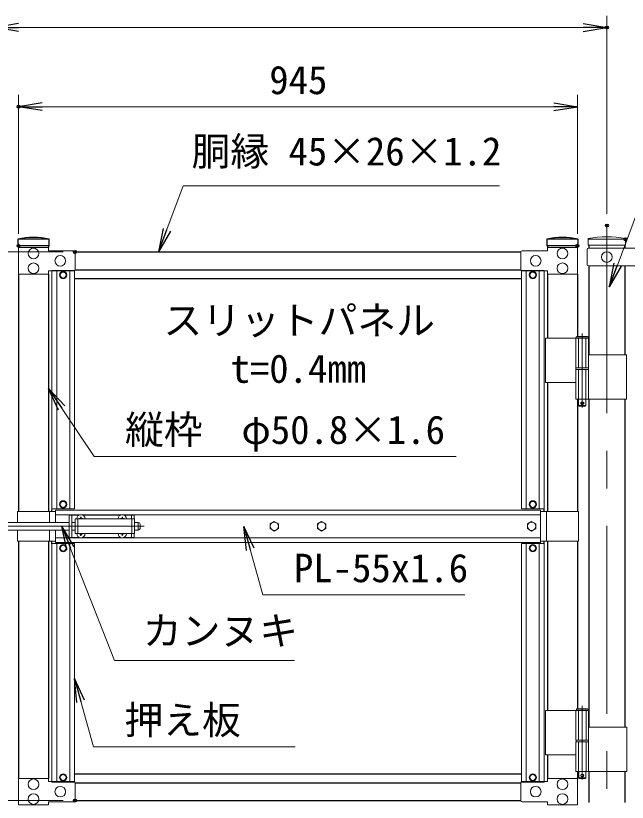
# Model space of a CAD drawing. Units: millimetres, scale not verified. Extents: x -4199 to 4201, y -2969 to 2971.
# Drawn here: x -2867 to -1833, y -118 to 1212 of the extents above; entities that cross this region are included whole.
import ezdxf
from ezdxf.enums import TextEntityAlignment as Align

# ---------------------------------------------------------------- set-up
doc = ezdxf.new("R2010")
doc.units = ezdxf.units.MM
doc.header["$LTSCALE"] = 10
doc.header["$PDMODE"] = 32
doc.header["$PDSIZE"] = 5
doc.linetypes.add('DASHED', pattern=[7.5, 6, -1.5])
doc.linetypes.add('USER1', pattern=[50.8, 31.75, -6.35, 6.35, -6.35])
for name, color, linetype, lineweight in [('0-0_D-STR1', 1, 'Continuous', 25), ('0-1_D-STR3', 3, 'Continuous', 13), ('0-2_D-BMK', 2, 'USER1', 13), ('0-3_D-STR-DIM', 7, 'Continuous', 13), ('0-6_D-STR-TXT', 7, 'Continuous', 13)]:
    doc.layers.add(name, color=color, linetype=linetype, lineweight=lineweight)
doc.layers.add('0-4_0', color=7, linetype='Continuous')
doc.layers.add('0-5_Defpoints', color=8, linetype='Continuous')
doc.styles.add('ＭＳ ゴシック', font='')
doc.styles.get('ＭＳ ゴシック').set_extended_font_data('MS Gothic')

# ---------------------------------------------------------------- blocks, each defined once
blk = doc.blocks.new('_Open')
at = {"layer": '0-4_0'}
blk.add_line((-10, 1.667), (0, 0), dxfattribs=at)
blk.add_lwpolyline([(-10, -1.667), (0, 0), (-10, 0)], dxfattribs=at)

msp = doc.modelspace()

# ---------------------------------------------------------------- linework, layer by layer
at = {"layer": '0-0_D-STR1'}
for p, q in [((-2810.24, 834.25), (-2863.44, 834.25)), ((-2863.44, 834.25), (-2863.44, 823.25)), ((-2810.24, 823.25), (-2810.24, 834.25)), ((-1916.04, 834.25), (-1969.24, 834.25)), ((-1969.24, 834.25), (-1969.24, 823.25)), ((-1916.04, 823.25), (-1916.04, 834.25)), ((-2810.24, 823.25), (-2863.44, 823.25)), ((-2862.24, 823.25), (-2862.24, 820.25)), ((-2811.44, 823.25), (-2811.44, 820.25)), ((-2766.96, 812.75), (-2012.52, 812.75)), ((-1916.04, 823.25), (-1969.24, 823.25)), ((-1968.04, 823.25), (-1968.04, 820.25)), ((-1917.24, 823.25), (-1917.24, 820.25)), ((-1897.74, 824.45), (-1897.74, 819.24)), ((-1837.24, 824.45), (-1837.24, 819.24)), ((-1897.74, 789.24), (-1897.74, 639.04)), ((-1837.24, 789.24), (-1837.24, 639.04)), ((-2862.24, 775.25), (-2862.24, 374)), ((-2811.44, 775.25), (-2811.44, 374)), ((-2805.74, 780.75), (-2805.74, 780.5)), ((-2766.96, 782.75), (-2012.52, 782.75)), ((-1973.74, 780.75), (-1973.74, 780.5)), ((-1968.04, 775.25), (-1968.04, 667.04)), ((-1917.24, 775.25), (-1917.24, 670.04)), ((-2767.74, 767.75), (-2011.74, 767.75)), ((-1968.04, 592.04), (-1968.04, 374)), ((-1917.24, 564.04), (-1917.24, 374)), ((-1897.74, 564.04), (-1897.74, 9.54)), ((-1837.24, 564.04), (-1837.24, 9.54)), ((-2805.74, 374), (-2805.74, 377.24)), ((-1973.74, 374), (-1973.74, 378.75)), ((-2862.24, 324), (-2862.24, -77.25)), ((-2811.44, 324), (-2811.44, -77.25)), ((-2805.74, 319.25), (-2805.74, 324)), ((-1973.74, 319.25), (-1973.74, 324)), ((-1968.04, 324), (-1968.04, 37.54)), ((-1917.24, 324), (-1917.24, 40.54)), ((-1968.04, -37.46), (-1968.04, -77.25)), ((-1917.24, -65.46), (-1917.24, -78.36)), ((-1897.74, -65.46), (-1897.74, -118.26)), ((-1837.24, -65.46), (-1837.24, -118.26)), ((-2767.74, -69.75), (-2011.74, -69.75)), ((-2766.96, -84.75), (-2012.52, -84.75)), ((-2766.96, -114.75), (-2012.52, -114.75))]:
    msp.add_line(p, q, dxfattribs=at)
for centre in [(-2836.84, 717.82), (-1942.64, 717.82)]:
    msp.add_arc(centre, 119.43, 77.13052, 102.86948, dxfattribs=at)
at = {"layer": '0-1_D-STR3'}
for p, q in [((-1898.94, 824.45), (-1898.94, 835.33)), ((-1837.24, 834.24), (-1897.74, 834.24)), ((-1836.04, 824.45), (-1836.04, 835.33)), ((-2766.69, 812.75), (-2766.69, 782.75)), ((-2012.79, 812.75), (-2012.79, 782.75)), ((-1900.82, 817.24), (-1900.82, 791.24)), ((-1836.04, 824.45), (-1898.94, 824.45)), ((-1794.49, 819.24), (-1898.82, 819.24)), ((-1794.49, 789.24), (-1898.82, 789.24)), ((-2805.74, 781.5), (-2805.74, 378.25)), ((-2767.74, 781.5), (-2805.74, 781.5)), ((-2805.74, 781.5), (-2805.74, 378.25)), ((-2797.74, 781.5), (-2797.74, 378.25)), ((-2797.74, 781.5), (-2797.74, 378.25)), ((-2775.74, 781.5), (-2775.74, 378.25)), ((-2775.74, 781.5), (-2775.74, 378.25)), ((-2767.74, 781.5), (-2767.74, 378.25)), ((-2767.74, 781.5), (-2767.74, 378.25)), ((-2011.74, 781.5), (-2011.74, 378.25)), ((-2011.74, 781.5), (-1973.74, 781.5)), ((-2011.74, 781.5), (-2011.74, 378.25)), ((-2003.74, 781.5), (-2003.74, 378.25)), ((-2003.74, 781.5), (-2003.74, 378.25)), ((-1981.74, 781.5), (-1981.74, 378.25)), ((-1981.74, 781.5), (-1981.74, 378.25)), ((-1973.74, 781.5), (-1973.74, 378.25)), ((-1973.74, 781.5), (-1973.74, 378.25)), ((-1971.19, 667.04), (-1971.19, 592.04)), ((-1971.19, 667.04), (-1898.42, 667.04)), ((-1920.02, 667.04), (-1920.02, 617.04)), ((-1899.22, 669.04), (-1919.22, 669.04)), ((-1918.22, 670.04), (-1900.22, 670.04)), ((-1899.22, 669.04), (-1900.22, 670.04)), ((-1899.22, 669.04), (-1899.22, 667.04)), ((-1898.42, 667.04), (-1898.42, 617.04)), ((-1898.42, 639.04), (-1834.19, 639.04)), ((-1834.19, 639.04), (-1834.19, 564.04)), ((-1920.02, 617.04), (-1898.42, 617.04)), ((-1920.02, 614.04), (-1898.42, 614.04)), ((-1920.02, 614.04), (-1920.02, 564.04)), ((-1919.72, 617.04), (-1919.72, 614.04)), ((-1919.72, 614.04), (-1898.72, 614.04)), ((-1898.72, 617.04), (-1898.72, 614.04)), ((-1898.42, 614.04), (-1898.42, 564.04)), ((-1971.19, 592.04), (-1920.24, 592.04)), ((-1920.02, 564.04), (-1834.19, 564.04)), ((-1915.22, 564.04), (-1915.22, 553.04)), ((-1914.22, 552.04), (-1915.22, 553.04)), ((-1914.22, 552.04), (-1904.22, 552.04)), ((-1904.22, 552.04), (-1903.22, 553.04)), ((-2863.84, 374), (-2863.84, 355.5)), ((-2863.84, 374), (-2799.74, 374)), ((-2809.84, 374), (-2809.84, 355.5)), ((-2767.74, 378.25), (-2805.74, 378.25)), ((-2799.74, 376.5), (-1979.74, 376.5)), ((-2799.74, 355.5), (-2799.74, 376.5)), ((-2011.74, 378.25), (-1973.74, 378.25)), ((-1979.74, 321.5), (-1979.74, 376.5)), ((-1915.64, 374), (-1979.74, 374)), ((-1969.64, 374), (-1969.64, 324)), ((-1915.64, 374), (-1915.64, 324)), ((-2799.74, 368.5), (-1979.74, 368.5)), ((-2776.84, 368), (-2776.84, 330)), ((-2776.84, 368), (-2759.44, 368)), ((-2772.34, 368), (-2772.34, 330)), ((-2766.34, 361.5), (-2766.34, 336.5)), ((-2766.34, 361.5), (-2666.34, 361.5)), ((-2758.69, 361.92), (-2759.99, 361.9)), ((-2759.99, 361.9), (-2759.99, 361.5)), ((-2757.24, 364.65), (-2757.26, 363.35)), ((-2757.24, 364.65), (-2756.45, 364.65)), ((-2756.45, 364.65), (-2756.42, 363.35)), ((-2754.24, 368), (-2689.44, 368)), ((-2688.69, 361.92), (-2689.99, 361.9)), ((-2689.99, 361.9), (-2689.99, 361.5)), ((-2687.24, 364.65), (-2687.26, 363.35)), ((-2687.24, 364.65), (-2686.45, 364.65)), ((-2686.45, 364.65), (-2686.42, 363.35)), ((-2684.99, 361.92), (-2683.69, 361.9)), ((-2684.24, 368), (-2666.84, 368)), ((-2683.69, 361.9), (-2683.69, 361.5)), ((-2671.34, 368), (-2671.34, 361.5)), ((-2666.84, 368), (-2666.84, 361.5)), ((-2666.34, 361.5), (-2666.34, 336.5)), ((-2900.19, 355.5), (-2776.84, 355.5)), ((-2772.34, 355.5), (-2766.34, 355.5)), ((-2666.34, 355.5), (-2659.84, 355.5)), ((-2659.84, 355.5), (-2659.84, 342.5)), ((-2656.84, 352.5), (-2656.84, 345.5)), ((-2900.19, 342.5), (-2776.84, 342.5)), ((-2863.84, 342.5), (-2863.84, 324)), ((-2809.84, 342.5), (-2809.84, 324)), ((-2799.74, 321.5), (-2799.74, 342.5)), ((-2772.34, 342.5), (-2766.34, 342.5)), ((-2766.34, 336.5), (-2666.34, 336.5)), ((-2759.99, 336.11), (-2759.99, 336.5)), ((-2758.69, 336.08), (-2759.99, 336.11)), ((-2757.24, 333.35), (-2757.26, 334.65)), ((-2757.24, 333.35), (-2756.45, 333.35)), ((-2756.45, 333.35), (-2756.42, 334.65)), ((-2754.99, 336.08), (-2753.69, 336.11)), ((-2753.69, 336.11), (-2753.69, 336.5)), ((-2689.99, 336.11), (-2689.99, 336.5)), ((-2688.69, 336.08), (-2689.99, 336.11)), ((-2687.24, 333.35), (-2687.26, 334.65)), ((-2687.24, 333.35), (-2686.45, 333.35)), ((-2686.45, 333.35), (-2686.42, 334.65)), ((-2684.99, 336.08), (-2683.69, 336.11)), ((-2683.69, 336.11), (-2683.69, 336.5)), ((-2671.34, 336.5), (-2671.34, 330)), ((-2666.84, 336.5), (-2666.84, 330)), ((-2666.34, 342.5), (-2659.84, 342.5)), ((-2863.84, 324), (-2799.74, 324)), ((-2805.74, -83.5), (-2805.74, 319.75)), ((-2805.74, -83.5), (-2805.74, 319.75)), ((-2767.74, 319.75), (-2805.74, 319.75)), ((-2799.74, 329.5), (-1979.74, 329.5)), ((-2799.74, 321.5), (-1979.74, 321.5)), ((-2797.74, -83.5), (-2797.74, 319.75)), ((-2797.74, -83.5), (-2797.74, 319.75)), ((-2776.84, 330), (-2759.44, 330)), ((-2775.74, -83.5), (-2775.74, 319.75)), ((-2775.74, -83.5), (-2775.74, 319.75)), ((-2767.74, -83.5), (-2767.74, 319.75)), ((-2767.74, -83.5), (-2767.74, 319.75)), ((-2754.24, 330), (-2689.44, 330)), ((-2684.24, 330), (-2666.84, 330)), ((-2011.74, -83.5), (-2011.74, 319.75)), ((-2011.74, -83.5), (-2011.74, 319.75)), ((-2011.74, 319.75), (-1973.74, 319.75)), ((-2003.74, -83.5), (-2003.74, 319.75)), ((-2003.74, -83.5), (-2003.74, 319.75)), ((-1981.74, -83.5), (-1981.74, 319.75)), ((-1981.74, -83.5), (-1981.74, 319.75)), ((-1915.64, 324), (-1979.74, 324)), ((-1973.74, -83.5), (-1973.74, 319.75)), ((-1973.74, -83.5), (-1973.74, 319.75)), ((-1918.08, 40.54), (-1900.08, 40.54)), ((-1899.08, 39.54), (-1900.08, 40.54)), ((-1971.19, 37.54), (-1898.28, 37.54)), ((-1971.19, 37.54), (-1971.19, -37.46)), ((-1919.88, 37.54), (-1919.88, -12.46)), ((-1899.08, 39.54), (-1919.08, 39.54)), ((-1899.08, 39.54), (-1899.08, 37.54)), ((-1898.28, 37.54), (-1898.28, -12.46)), ((-1898.28, 9.54), (-1833.94, 9.54)), ((-1833.94, 9.54), (-1833.94, -65.46)), ((-1919.88, -12.46), (-1898.28, -12.46)), ((-1919.58, -12.46), (-1919.58, -15.46)), ((-1898.58, -12.46), (-1898.58, -15.46)), ((-1919.88, -15.46), (-1898.28, -15.46)), ((-1919.88, -15.46), (-1919.88, -65.46)), ((-1919.58, -15.46), (-1898.58, -15.46)), ((-1898.28, -15.46), (-1898.28, -65.46)), ((-1971.19, -37.46), (-1919.99, -37.46)), ((-1919.88, -65.46), (-1833.94, -65.46)), ((-1915.08, -65.46), (-1915.08, -76.46)), ((-1914.08, -77.46), (-1915.08, -76.46)), ((-1914.08, -77.46), (-1904.08, -77.46)), ((-1904.08, -77.46), (-1903.08, -76.46)), ((-2767.74, -83.5), (-2805.74, -83.5)), ((-2766.69, -114.75), (-2766.69, -84.75)), ((-2012.79, -114.75), (-2012.79, -84.75)), ((-2011.74, -83.5), (-1973.74, -83.5))]:
    msp.add_line(p, q, dxfattribs=at)
at = {"layer": '0-1_D-STR3', "linetype": 'DASHED'}
for p, q in [((-1915.52, 667.04), (-1915.52, 617.04)), ((-1902.92, 667.04), (-1902.92, 617.04)), ((-1915.52, 614.04), (-1915.52, 564.04)), ((-1902.92, 614.04), (-1902.92, 564.04)), ((-2761.84, 361.5), (-2761.84, 336.5)), ((-2670.84, 361.5), (-2670.84, 336.5)), ((-1915.38, 37.54), (-1915.38, -12.46)), ((-1902.78, 37.54), (-1902.78, -12.46)), ((-1915.38, -15.46), (-1915.38, -65.46)), ((-1902.78, -15.46), (-1902.78, -65.46))]:
    msp.add_line(p, q, dxfattribs=at)
at = {"layer": '0-1_D-STR3'}
for points in [[(-2811.44, 775.25), (-2862.24, 775.25), (-2862.24, 820.25), (-2811.44, 820.25), (-2811.44, 814.75), (-2768.69, 814.75)], [(-1968.04, 775.25), (-1917.24, 775.25), (-1917.24, 820.25), (-1968.04, 820.25), (-1968.04, 814.75), (-2010.79, 814.75)], [(-2811.44, 775.25), (-2811.44, 780.75), (-2768.69, 780.75)], [(-1968.04, 775.25), (-1968.04, 780.75), (-2010.79, 780.75)], [(-1918.22, 670.04), (-1919.22, 669.04), (-1919.22, 667.04)], [(-1903.22, 564.04), (-1903.22, 553.04), (-1915.22, 553.04)], [(-2754.99, 361.92), (-2753.69, 361.9), (-2753.69, 361.5)], [(-1918.08, 40.54), (-1919.08, 39.54), (-1919.08, 37.54)], [(-1903.08, -65.46), (-1903.08, -76.46), (-1915.08, -76.46)], [(-2811.44, -77.25), (-2862.24, -77.25), (-2862.24, -122.25), (-2811.44, -122.25), (-2811.44, -116.75), (-2768.69, -116.75)], [(-2811.44, -77.25), (-2811.44, -82.75), (-2768.69, -82.75)], [(-1968.04, -77.25), (-1917.24, -77.25), (-1917.24, -122.25), (-1968.04, -122.25), (-1968.04, -116.75), (-2010.79, -116.75)], [(-1968.04, -77.25), (-1968.04, -82.75), (-2010.79, -82.75)]]:
    msp.add_lwpolyline(points, dxfattribs=at)
for points in [[(-2792.52, 773.75), (-2789.63, 778.75), (-2783.85, 778.75), (-2780.97, 773.75), (-2783.85, 768.75), (-2789.63, 768.75)], [(-1986.97, 773.75), (-1989.85, 778.75), (-1995.63, 778.75), (-1998.52, 773.75), (-1995.63, 768.75), (-1989.85, 768.75)], [(-2792.52, 386), (-2789.63, 381), (-2783.85, 381), (-2780.97, 386), (-2783.85, 391), (-2789.63, 391)], [(-2792.52, 386), (-2789.63, 381), (-2783.85, 381), (-2780.97, 386), (-2783.85, 391), (-2789.63, 391)], [(-1986.97, 386), (-1989.85, 381), (-1995.63, 381), (-1998.52, 386), (-1995.63, 391), (-1989.85, 391)], [(-1986.97, 386), (-1989.85, 381), (-1995.63, 381), (-1998.52, 386), (-1995.63, 391), (-1989.85, 391)], [(-2429.74, 357.1), (-2436.76, 353.05), (-2436.76, 344.95), (-2429.74, 340.9), (-2422.73, 344.95), (-2422.73, 353.05)], [(-2349.74, 357.1), (-2356.76, 353.05), (-2356.76, 344.95), (-2349.74, 340.9), (-2342.73, 344.95), (-2342.73, 353.05)], [(-1994.74, 357.1), (-2001.76, 353.05), (-2001.76, 344.95), (-1994.74, 340.9), (-1987.73, 344.95), (-1987.73, 353.05)], [(-2792.52, 312), (-2789.63, 317), (-2783.85, 317), (-2780.97, 312), (-2783.85, 307), (-2789.63, 307)], [(-2792.52, 312), (-2789.63, 317), (-2783.85, 317), (-2780.97, 312), (-2783.85, 307), (-2789.63, 307)], [(-1986.97, 312), (-1989.85, 317), (-1995.63, 317), (-1998.52, 312), (-1995.63, 307), (-1989.85, 307)], [(-1986.97, 312), (-1989.85, 317), (-1995.63, 317), (-1998.52, 312), (-1995.63, 307), (-1989.85, 307)], [(-2792.52, -75.75), (-2789.63, -80.75), (-2783.85, -80.75), (-2780.97, -75.75), (-2783.85, -70.75), (-2789.63, -70.75)], [(-1986.97, -75.75), (-1989.85, -80.75), (-1995.63, -80.75), (-1998.52, -75.75), (-1995.63, -70.75), (-1989.85, -70.75)]]:
    msp.add_lwpolyline(points, close=True, dxfattribs=at)
for centre, radius in [((-2836.84, 810.25), 9), ((-1942.64, 810.25), 9), ((-1867.49, 804.24), 9), ((-2791.69, 797.75), 9), ((-1987.79, 797.75), 9), ((-2836.84, 785.25), 9), ((-1942.64, 785.25), 9), ((-2786.74, 773.75), 6.25), ((-2786.74, 773.75), 5), ((-1992.74, 773.75), 6.25), ((-1992.74, 773.75), 5), ((-1909.22, 557.04), 2.5), ((-2786.74, 386), 6.25), ((-2786.74, 386), 6.25), ((-2786.74, 386), 5), ((-2786.74, 386), 5), ((-1992.74, 386), 6.25), ((-1992.74, 386), 6.25), ((-1992.74, 386), 5), ((-1992.74, 386), 5), ((-2429.74, 349), 7.03), ((-2349.74, 349), 7.03), ((-1994.74, 349), 7.03), ((-2786.74, 312), 6.25), ((-2786.74, 312), 6.25), ((-2786.74, 312), 5), ((-2786.74, 312), 5), ((-1992.74, 312), 6.25), ((-1992.74, 312), 6.25), ((-1992.74, 312), 5), ((-1992.74, 312), 5), ((-2836.84, -87.25), 9), ((-2786.74, -75.75), 6.25), ((-2786.74, -75.75), 5), ((-1992.74, -75.75), 6.25), ((-1992.74, -75.75), 5), ((-1942.64, -87.25), 9), ((-1909.08, -72.46), 2.5), ((-2791.69, -99.75), 9), ((-1987.79, -99.75), 9), ((-2836.84, -112.25), 9), ((-1942.64, -112.25), 9)]:
    msp.add_circle(centre, radius, dxfattribs=at)
for centre, radius, start, end in [((-1867.49, 678.45), 160, 78.66399, 101.33601), ((-2768.69, 812.75), 2, 0, 90), ((-2010.79, 812.75), 2, 90, 180), ((-1898.82, 817.24), 2, 90, 180), ((-1898.82, 791.24), 2, 180, 270), ((-2768.69, 782.75), 2, 270, 0), ((-2010.79, 782.75), 2, 180, 270), ((-2756.84, 361.5), 7, 0, 180), ((-2758.75, 363.41), 1.49, 270, 0), ((-2754.94, 363.41), 1.49, 180, 270), ((-2686.84, 361.5), 7, 0, 180), ((-2688.75, 363.41), 1.49, 270, 0), ((-2684.94, 363.41), 1.49, 180, 270), ((-2659.84, 352.5), 3, 0, 90), ((-2756.84, 336.5), 7, 180, 0), ((-2758.75, 334.6), 1.49, 0, 90), ((-2754.94, 334.6), 1.49, 90, 180), ((-2686.84, 336.5), 7, 180, 0), ((-2688.75, 334.6), 1.49, 0, 90), ((-2684.94, 334.6), 1.49, 90, 180), ((-2659.84, 345.5), 3, 270, 0), ((-2768.69, -84.75), 2, 0, 90), ((-2010.79, -84.75), 2, 90, 180), ((-2768.69, -114.75), 2, 270, 0), ((-2010.79, -114.75), 2, 180, 270)]:
    msp.add_arc(centre, radius, start, end, dxfattribs=at)
at = {"layer": '0-2_D-BMK'}
for p, q in [((-1867.49, 857.48), (-1867.49, -391.33)), ((-1909.22, 674.96), (-1909.22, 550.08)), ((-1912.85, 557.04), (-1905.6, 557.04)), ((-2967.54, 349), (-2647.54, 349)), ((-1909.08, 45.46), (-1909.08, -79.43))]:
    msp.add_line(p, q, dxfattribs=at)
at = {"layer": '0-3_D-STR-DIM'}
for p, q in [((-1867.49, 877.48), (-1867.49, 1212.24)), ((-2862.49, 1192.24), (-1907.49, 1192.24)), ((-2862.24, 843.25), (-2862.24, 1078.48)), ((-1917.24, 843.25), (-1917.24, 1078.48)), ((-1957.24, 1058.48), (-2822.24, 1058.48)), ((-2786.96, 812.75), (-3645.92, 812.75)), ((-2786.96, 812.75), (-3525.92, 812.75)), ((-2786.96, -114.75), (-3525.92, -114.75)), ((-2786.96, -114.75), (-3525.92, -114.75))]:
    msp.add_line(p, q, dxfattribs=at)
at = {"layer": '0-5_Defpoints'}
for p in [(-1867.49, 1192.24), (-2862.24, 1058.48), (-1867.49, 857.48), (-2862.24, 823.25), (-1917.24, 823.25), (-1836.04, 834.24), (-2766.96, 812.75), (-2766.96, -114.75)]:
    msp.add_point(p, dxfattribs=at)
at = {"layer": '0-6_D-STR-TXT'}
for points in [[(-1237.97, 995.93), (-1772.65, 995.93), (-1862.65, 755.67)], [(-2049.05, 924.46), (-2583.73, 924.46), (-2624.88, 814.62)], [(-2122.02, 467), (-2734.61, 467), (-2810.33, 580.53)], [(-2395.9, 121.88), (-2699.87, 121.88), (-2788.47, 347.17)], [(-2107.73, 233.28), (-2449.01, 233.28), (-2480.69, 346.55)], [(-2394.3, -23.71), (-2735.58, -23.71), (-2767.26, 89.56)]]:
    msp.add_lwpolyline(points, dxfattribs=at)

# ---------------------------------------------------------------- block references
at = {"layer": '0-3_D-STR-DIM', "xscale": 4, "yscale": 4, "rotation": 180}
for p in [(-2902.49, 1192.24), (-2862.24, 1058.48)]:
    msp.add_blockref('_Open', p, dxfattribs=at)
at = {"layer": '0-3_D-STR-DIM', "xscale": 4, "yscale": 4}
for p in [(-1867.49, 1192.24), (-1917.24, 1058.48)]:
    msp.add_blockref('_Open', p, dxfattribs=at)
at = {"layer": '0-6_D-STR-TXT', "xscale": 4, "yscale": 4}
for p, rotation in [((-2625.58, 812.75), 249.46512), ((-1863.35, 753.79), 249.46512), ((-2811.44, 582.2), 123.70042), ((-2789.2, 349.04), 111.46743), ((-2481.23, 348.48), 105.62459), ((-2767.79, 91.49), 105.62459)]:
    msp.add_blockref('_Open', p, dxfattribs=dict(at, rotation=rotation))

# ---------------------------------------------------------------- texts
at = {"layer": '0-3_D-STR-DIM', "style": 'ＭＳ ゴシック'}
msp.add_text('945', height=48.09, dxfattribs=at).set_placement((-2438.22, 1065.23), align=Align.BOTTOM_LEFT)
at = {"layer": '0-6_D-STR-TXT', "style": 'ＭＳ ゴシック'}
for s, p in [('胴縁 45×26×1.2', (-2569.66, 944.6)), ('スリットパネル', (-2617.4, 658.76)), ('t=0.4mm', (-2503.7, 577.11)), ('縦枠\u3000φ50.8×1.6', (-2682.16, 473.75)), ('PL-55x1.6', (-2396.56, 240.03)), ('カンヌキ', (-2651.99, 133.96)), ('押え板', (-2683.13, -16.97))]:
    msp.add_text(s, height=48.09, dxfattribs=at).set_placement(p, align=Align.BOTTOM_LEFT)

doc.saveas('drawing.dxf')
